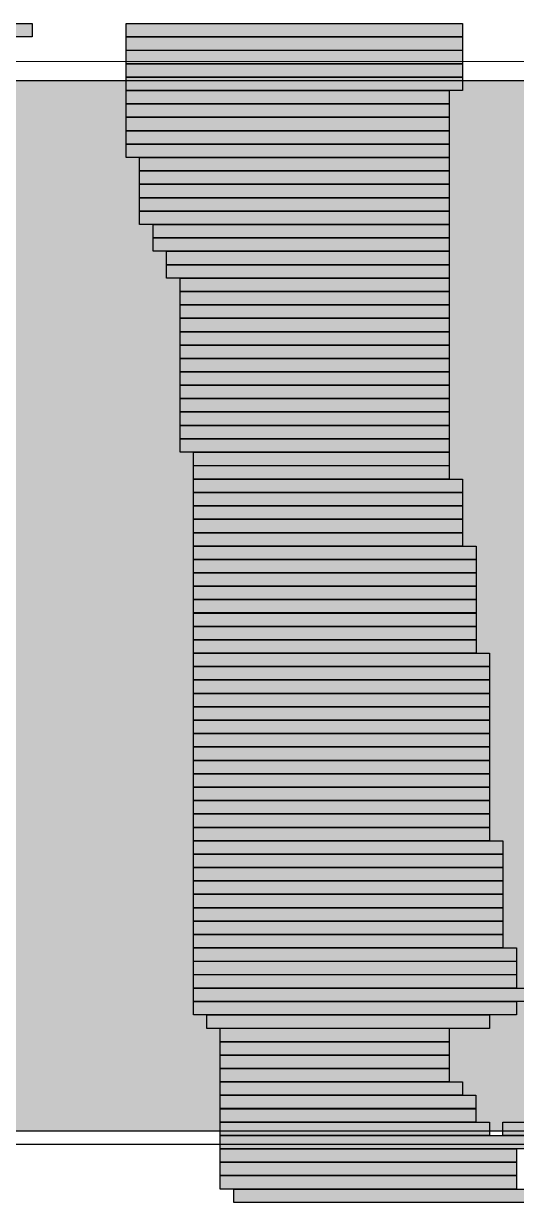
# Model space of a CAD drawing. Header units: millimetres. Extents: x 3716 to 41668, y 402 to 28530.
# Drawn here: x 21338 to 21569, y 3747 to 4299 of the extents above; entities that cross this region are included whole.
import ezdxf

# ---------------------------------------------------------------- set-up
doc = ezdxf.new("R2010")
doc.units = ezdxf.units.MM
doc.header["$LTSCALE"] = 50
for name, color, linetype in [('00_Wand_Bestand', 7, 'Continuous'), ('02_Grundstuecksgrenze', 8, 'Continuous'), ('05_Linien_stark', 7, 'Continuous'), ('06_Linien_fein', 3, 'Continuous')]:
    doc.layers.add(name, color=color, linetype=linetype)

msp = doc.modelspace()

# ---------------------------------------------------------------- hatches: boundary and pattern name
at = {"layer": '00_Wand_Bestand'}
for points in [[(21184.76, 4299.06), (21342.13, 4299.06), (21342.13, 4292.81), (21184.76, 4292.81)], [(21184.76, 4299.06), (21342.13, 4299.06), (21342.13, 4292.81), (21184.76, 4292.81)], [(21386.16, 4299.06), (21543.53, 4299.06), (21543.53, 4292.81), (21386.16, 4292.81)], [(21386.16, 4299.06), (21543.53, 4299.06), (21543.53, 4292.81), (21386.16, 4292.81)], [(21386.16, 4292.82), (21543.53, 4292.82), (21543.53, 4286.53), (21386.16, 4286.53)], [(21386.16, 4292.82), (21543.53, 4292.82), (21543.53, 4286.53), (21386.16, 4286.53)], [(21386.16, 4286.54), (21543.53, 4286.54), (21543.53, 4280.25), (21386.16, 4280.25)], [(21386.16, 4286.54), (21543.53, 4286.54), (21543.53, 4280.25), (21386.16, 4280.25)], [(21386.16, 4280.26), (21543.53, 4280.26), (21543.53, 4274.01), (21386.16, 4274.01)], [(21386.16, 4280.26), (21543.53, 4280.26), (21543.53, 4274.01), (21386.16, 4274.01)], [(21386.16, 4274.01), (21543.53, 4274.01), (21543.53, 4267.73), (21386.16, 4267.73)], [(21386.16, 4274.01), (21543.53, 4274.01), (21543.53, 4267.73), (21386.16, 4267.73)], [(21386.16, 4267.73), (21537.25, 4267.73), (21537.25, 4261.48), (21386.16, 4261.48)], [(21386.16, 4267.73), (21537.25, 4267.73), (21537.25, 4261.48), (21386.16, 4261.48)], [(21386.16, 4261.49), (21537.25, 4261.49), (21537.25, 4255.21), (21386.16, 4255.21)], [(21386.16, 4261.49), (21537.25, 4261.49), (21537.25, 4255.21), (21386.16, 4255.21)], [(21386.16, 4255.21), (21537.25, 4255.21), (21537.25, 4248.93), (21386.16, 4248.93)], [(21386.16, 4255.21), (21537.25, 4255.21), (21537.25, 4248.93), (21386.16, 4248.93)], [(21386.16, 4248.89), (21537.25, 4248.89), (21537.25, 4242.65), (21386.16, 4242.65)], [(21386.16, 4248.89), (21537.25, 4248.89), (21537.25, 4242.65), (21386.16, 4242.65)], [(21386.16, 4242.65), (21537.25, 4242.65), (21537.25, 4236.37), (21386.16, 4236.37)], [(21386.16, 4242.65), (21537.25, 4242.65), (21537.25, 4236.37), (21386.16, 4236.37)], [(21392.48, 4236.37), (21537.24, 4236.37), (21537.24, 4230.12), (21392.48, 4230.12)], [(21392.48, 4236.37), (21537.24, 4236.37), (21537.24, 4230.12), (21392.48, 4230.12)], [(21392.48, 4230.13), (21537.24, 4230.13), (21537.24, 4223.84), (21392.48, 4223.84)], [(21392.48, 4230.13), (21537.24, 4230.13), (21537.24, 4223.84), (21392.48, 4223.84)], [(21392.48, 4223.85), (21537.24, 4223.85), (21537.24, 4217.56), (21392.48, 4217.56)], [(21392.48, 4223.85), (21537.24, 4223.85), (21537.24, 4217.56), (21392.48, 4217.56)], [(21392.48, 4217.57), (21537.24, 4217.57), (21537.24, 4211.32), (21392.48, 4211.32)], [(21392.48, 4217.57), (21537.24, 4217.57), (21537.24, 4211.32), (21392.48, 4211.32)], [(21392.48, 4211.33), (21537.24, 4211.33), (21537.24, 4205.04), (21392.48, 4205.04)], [(21392.48, 4211.33), (21537.24, 4211.33), (21537.24, 4205.04), (21392.48, 4205.04)], [(21398.76, 4205.01), (21537.24, 4205.01), (21537.24, 4198.76), (21398.76, 4198.76)], [(21398.76, 4205.01), (21537.24, 4205.01), (21537.24, 4198.76), (21398.76, 4198.76)], [(21398.76, 4198.76), (21537.24, 4198.76), (21537.24, 4192.48), (21398.76, 4192.48)], [(21398.76, 4198.76), (21537.24, 4198.76), (21537.24, 4192.48), (21398.76, 4192.48)], [(21405.04, 4192.49), (21537.24, 4192.49), (21537.24, 4186.2), (21405.04, 4186.2)], [(21405.04, 4192.49), (21537.24, 4192.49), (21537.24, 4186.2), (21405.04, 4186.2)], [(21405.04, 4186.21), (21537.24, 4186.21), (21537.24, 4179.96), (21405.04, 4179.96)], [(21405.04, 4186.21), (21537.24, 4186.21), (21537.24, 4179.96), (21405.04, 4179.96)], [(21411.39, 4179.96), (21537.26, 4179.96), (21537.26, 4173.68), (21411.39, 4173.68)], [(21411.39, 4179.96), (21537.26, 4179.96), (21537.26, 4173.68), (21411.39, 4173.68)], [(21411.39, 4173.68), (21537.26, 4173.68), (21537.26, 4167.44), (21411.39, 4167.44)], [(21411.39, 4173.68), (21537.26, 4173.68), (21537.26, 4167.44), (21411.39, 4167.44)], [(21411.39, 4167.44), (21537.26, 4167.44), (21537.26, 4161.15), (21411.39, 4161.15)], [(21411.39, 4167.44), (21537.26, 4167.44), (21537.26, 4161.15), (21411.39, 4161.15)], [(21411.39, 4161.12), (21537.26, 4161.12), (21537.26, 4154.84), (21411.39, 4154.84)], [(21411.39, 4161.12), (21537.26, 4161.12), (21537.26, 4154.84), (21411.39, 4154.84)], [(21411.39, 4154.84), (21537.26, 4154.84), (21537.26, 4148.6), (21411.39, 4148.6)], [(21411.39, 4154.84), (21537.26, 4154.84), (21537.26, 4148.6), (21411.39, 4148.6)], [(21411.39, 4148.6), (21537.26, 4148.6), (21537.26, 4142.32), (21411.39, 4142.32)], [(21411.39, 4148.6), (21537.26, 4148.6), (21537.26, 4142.32), (21411.39, 4142.32)], [(21411.39, 4142.32), (21537.26, 4142.32), (21537.26, 4136.07), (21411.39, 4136.07)], [(21411.39, 4142.32), (21537.26, 4142.32), (21537.26, 4136.07), (21411.39, 4136.07)], [(21411.39, 4136.08), (21537.26, 4136.08), (21537.26, 4129.79), (21411.39, 4129.79)], [(21411.39, 4136.08), (21537.26, 4136.08), (21537.26, 4129.79), (21411.39, 4129.79)], [(21411.39, 4129.8), (21537.26, 4129.8), (21537.26, 4123.51), (21411.39, 4123.51)], [(21411.39, 4129.8), (21537.26, 4129.8), (21537.26, 4123.51), (21411.39, 4123.51)], [(21411.39, 4123.52), (21537.26, 4123.52), (21537.26, 4117.27), (21411.39, 4117.27)], [(21411.39, 4123.52), (21537.26, 4123.52), (21537.26, 4117.27), (21411.39, 4117.27)], [(21411.39, 4117.27), (21537.26, 4117.27), (21537.26, 4110.99), (21411.39, 4110.99)], [(21411.39, 4117.27), (21537.26, 4117.27), (21537.26, 4110.99), (21411.39, 4110.99)], [(21411.39, 4110.96), (21537.26, 4110.96), (21537.26, 4104.71), (21411.39, 4104.71)], [(21411.39, 4110.96), (21537.26, 4110.96), (21537.26, 4104.71), (21411.39, 4104.71)], [(21411.39, 4104.72), (21537.26, 4104.72), (21537.26, 4098.43), (21411.39, 4098.43)], [(21411.39, 4104.72), (21537.26, 4104.72), (21537.26, 4098.43), (21411.39, 4098.43)], [(21417.67, 4098.43), (21537.26, 4098.43), (21537.26, 4092.15), (21417.67, 4092.15)], [(21417.67, 4098.43), (21537.26, 4098.43), (21537.26, 4092.15), (21417.67, 4092.15)], [(21417.67, 4092.16), (21537.26, 4092.16), (21537.26, 4085.91), (21417.67, 4085.91)], [(21417.67, 4092.16), (21537.26, 4092.16), (21537.26, 4085.91), (21417.67, 4085.91)], [(21417.67, 4085.91), (21543.54, 4085.91), (21543.54, 4079.63), (21417.67, 4079.63)], [(21417.67, 4085.91), (21543.54, 4085.91), (21543.54, 4079.63), (21417.67, 4079.63)], [(21417.67, 4079.63), (21543.54, 4079.63), (21543.54, 4073.38), (21417.67, 4073.38)], [(21417.67, 4079.63), (21543.54, 4079.63), (21543.54, 4073.38), (21417.67, 4073.38)], [(21417.67, 4073.39), (21543.54, 4073.39), (21543.54, 4067.11), (21417.67, 4067.11)], [(21417.67, 4073.39), (21543.54, 4073.39), (21543.54, 4067.11), (21417.67, 4067.11)], [(21417.67, 4067.07), (21543.54, 4067.07), (21543.54, 4060.79), (21417.67, 4060.79)], [(21417.67, 4067.07), (21543.54, 4067.07), (21543.54, 4060.79), (21417.67, 4060.79)], [(21417.67, 4060.79), (21543.54, 4060.79), (21543.54, 4054.55), (21417.67, 4054.55)], [(21417.67, 4060.79), (21543.54, 4060.79), (21543.54, 4054.55), (21417.67, 4054.55)], [(21417.67, 4054.55), (21549.86, 4054.55), (21549.86, 4048.26), (21417.67, 4048.26)], [(21417.67, 4054.55), (21549.86, 4054.55), (21549.86, 4048.26), (21417.67, 4048.26)], [(21417.67, 4048.27), (21549.86, 4048.27), (21549.86, 4042.02), (21417.67, 4042.02)], [(21417.67, 4048.27), (21549.86, 4048.27), (21549.86, 4042.02), (21417.67, 4042.02)], [(21417.67, 4042.03), (21549.86, 4042.03), (21549.86, 4035.74), (21417.67, 4035.74)], [(21417.67, 4042.03), (21549.86, 4042.03), (21549.86, 4035.74), (21417.67, 4035.74)], [(21417.67, 4035.75), (21549.86, 4035.75), (21549.86, 4029.5), (21417.67, 4029.5)], [(21417.67, 4035.75), (21549.86, 4035.75), (21549.86, 4029.5), (21417.67, 4029.5)], [(21417.67, 4029.51), (21549.86, 4029.51), (21549.86, 4023.22), (21417.67, 4023.22)], [(21417.67, 4029.51), (21549.86, 4029.51), (21549.86, 4023.22), (21417.67, 4023.22)], [(21417.67, 4023.19), (21549.86, 4023.19), (21549.86, 4016.9), (21417.67, 4016.9)], [(21417.67, 4023.19), (21549.86, 4023.19), (21549.86, 4016.9), (21417.67, 4016.9)], [(21417.67, 4016.91), (21549.86, 4016.91), (21549.86, 4010.66), (21417.67, 4010.66)], [(21417.67, 4016.91), (21549.86, 4016.91), (21549.86, 4010.66), (21417.67, 4010.66)], [(21417.67, 4010.67), (21549.86, 4010.67), (21549.86, 4004.38), (21417.67, 4004.38)], [(21417.67, 4010.67), (21549.86, 4010.67), (21549.86, 4004.38), (21417.67, 4004.38)], [(21417.67, 4004.38), (21556.15, 4004.38), (21556.15, 3998.14), (21417.67, 3998.14)], [(21417.67, 4004.38), (21556.15, 4004.38), (21556.15, 3998.14), (21417.67, 3998.14)], [(21417.67, 3998.14), (21556.15, 3998.14), (21556.15, 3991.86), (21417.67, 3991.86)], [(21417.67, 3998.14), (21556.15, 3998.14), (21556.15, 3991.86), (21417.67, 3991.86)], [(21417.67, 3991.86), (21556.15, 3991.86), (21556.15, 3985.58), (21417.67, 3985.58)], [(21417.67, 3991.86), (21556.15, 3991.86), (21556.15, 3985.58), (21417.67, 3985.58)], [(21417.67, 3985.58), (21556.15, 3985.58), (21556.15, 3979.33), (21417.67, 3979.33)], [(21417.67, 3985.58), (21556.15, 3985.58), (21556.15, 3979.33), (21417.67, 3979.33)], [(21417.67, 3979.34), (21556.15, 3979.34), (21556.15, 3973.05), (21417.67, 3973.05)], [(21417.67, 3979.34), (21556.15, 3979.34), (21556.15, 3973.05), (21417.67, 3973.05)], [(21417.67, 3973.02), (21556.15, 3973.02), (21556.15, 3966.78), (21417.67, 3966.78)], [(21417.67, 3973.02), (21556.15, 3973.02), (21556.15, 3966.78), (21417.67, 3966.78)], [(21417.67, 3966.78), (21556.15, 3966.78), (21556.15, 3960.49), (21417.67, 3960.49)], [(21417.67, 3966.78), (21556.15, 3966.78), (21556.15, 3960.49), (21417.67, 3960.49)], [(21417.67, 3960.5), (21556.15, 3960.5), (21556.15, 3954.22), (21417.67, 3954.22)], [(21417.67, 3960.5), (21556.15, 3960.5), (21556.15, 3954.22), (21417.67, 3954.22)], [(21417.67, 3954.22), (21556.15, 3954.22), (21556.15, 3947.97), (21417.67, 3947.97)], [(21417.67, 3954.22), (21556.15, 3954.22), (21556.15, 3947.97), (21417.67, 3947.97)], [(21417.67, 3947.98), (21556.15, 3947.98), (21556.15, 3941.69), (21417.67, 3941.69)], [(21417.67, 3947.98), (21556.15, 3947.98), (21556.15, 3941.69), (21417.67, 3941.69)], [(21417.67, 3941.7), (21556.15, 3941.7), (21556.15, 3935.45), (21417.67, 3935.45)], [(21417.67, 3941.7), (21556.15, 3941.7), (21556.15, 3935.45), (21417.67, 3935.45)], [(21417.67, 3935.45), (21556.15, 3935.45), (21556.15, 3929.17), (21417.67, 3929.17)], [(21417.67, 3935.45), (21556.15, 3935.45), (21556.15, 3929.17), (21417.67, 3929.17)], [(21417.67, 3929.14), (21556.15, 3929.14), (21556.15, 3922.85), (21417.67, 3922.85)], [(21417.67, 3929.14), (21556.15, 3929.14), (21556.15, 3922.85), (21417.67, 3922.85)], [(21417.67, 3922.86), (21556.15, 3922.86), (21556.15, 3916.61), (21417.67, 3916.61)], [(21417.67, 3922.86), (21556.15, 3922.86), (21556.15, 3916.61), (21417.67, 3916.61)], [(21417.67, 3916.61), (21562.43, 3916.61), (21562.43, 3910.33), (21417.67, 3910.33)], [(21417.67, 3916.61), (21562.43, 3916.61), (21562.43, 3910.33), (21417.67, 3910.33)], [(21417.67, 3910.33), (21562.43, 3910.33), (21562.43, 3904.09), (21417.67, 3904.09)], [(21417.67, 3910.33), (21562.43, 3910.33), (21562.43, 3904.09), (21417.67, 3904.09)], [(21417.67, 3904.09), (21562.43, 3904.09), (21562.43, 3897.81), (21417.67, 3897.81)], [(21417.67, 3904.09), (21562.43, 3904.09), (21562.43, 3897.81), (21417.67, 3897.81)], [(21417.67, 3897.81), (21562.43, 3897.81), (21562.43, 3891.53), (21417.67, 3891.53)], [(21417.67, 3897.81), (21562.43, 3897.81), (21562.43, 3891.53), (21417.67, 3891.53)], [(21417.67, 3891.53), (21562.43, 3891.53), (21562.43, 3885.28), (21417.67, 3885.28)], [(21417.67, 3891.53), (21562.43, 3891.53), (21562.43, 3885.28), (21417.67, 3885.28)], [(21417.67, 3885.25), (21562.43, 3885.25), (21562.43, 3878.97), (21417.67, 3878.97)], [(21417.67, 3885.25), (21562.43, 3885.25), (21562.43, 3878.97), (21417.67, 3878.97)], [(21417.67, 3878.97), (21562.43, 3878.97), (21562.43, 3872.72), (21417.67, 3872.72)], [(21417.67, 3878.97), (21562.43, 3878.97), (21562.43, 3872.72), (21417.67, 3872.72)], [(21417.67, 3872.73), (21562.43, 3872.73), (21562.43, 3866.44), (21417.67, 3866.44)], [(21417.67, 3872.73), (21562.43, 3872.73), (21562.43, 3866.44), (21417.67, 3866.44)], [(21417.67, 3866.45), (21568.75, 3866.45), (21568.75, 3860.16), (21417.67, 3860.16)], [(21417.67, 3866.45), (21568.75, 3866.45), (21568.75, 3860.16), (21417.67, 3860.16)], [(21417.67, 3860.17), (21568.75, 3860.17), (21568.75, 3853.92), (21417.67, 3853.92)], [(21417.67, 3860.17), (21568.75, 3860.17), (21568.75, 3853.92), (21417.67, 3853.92)], [(21417.67, 3853.93), (21568.75, 3853.93), (21568.75, 3847.64), (21417.67, 3847.64)], [(21417.67, 3853.93), (21568.75, 3853.93), (21568.75, 3847.64), (21417.67, 3847.64)], [(21417.67, 3847.64), (21575.04, 3847.64), (21575.04, 3841.4), (21417.67, 3841.4)], [(21417.67, 3847.64), (21575.04, 3847.64), (21575.04, 3841.4), (21417.67, 3841.4)], [(21417.67, 3841.4), (21568.75, 3841.4), (21568.75, 3835.12), (21417.67, 3835.12)], [(21417.67, 3841.4), (21568.75, 3841.4), (21568.75, 3835.12), (21417.67, 3835.12)], [(21423.95, 3835.09), (21556.15, 3835.09), (21556.15, 3828.8), (21423.95, 3828.8)], [(21423.95, 3835.09), (21556.15, 3835.09), (21556.15, 3828.8), (21423.95, 3828.8)], [(21430.23, 3828.81), (21537.25, 3828.81), (21537.25, 3822.56), (21430.23, 3822.56)], [(21430.23, 3828.81), (21537.25, 3828.81), (21537.25, 3822.56), (21430.23, 3822.56)], [(21430.23, 3822.56), (21537.25, 3822.56), (21537.25, 3816.28), (21430.23, 3816.28)], [(21430.23, 3822.56), (21537.25, 3822.56), (21537.25, 3816.28), (21430.23, 3816.28)], [(21430.23, 3816.28), (21537.25, 3816.28), (21537.25, 3810.03), (21430.23, 3810.03)], [(21430.23, 3816.28), (21537.25, 3816.28), (21537.25, 3810.03), (21430.23, 3810.03)], [(21430.23, 3810.04), (21537.25, 3810.04), (21537.25, 3803.76), (21430.23, 3803.76)], [(21430.23, 3810.04), (21537.25, 3810.04), (21537.25, 3803.76), (21430.23, 3803.76)], [(21430.23, 3803.76), (21543.53, 3803.76), (21543.53, 3797.48), (21430.23, 3797.48)], [(21430.23, 3803.76), (21543.53, 3803.76), (21543.53, 3797.48), (21430.23, 3797.48)], [(21430.23, 3797.48), (21549.85, 3797.48), (21549.85, 3791.23), (21430.23, 3791.23)], [(21430.23, 3797.48), (21549.85, 3797.48), (21549.85, 3791.23), (21430.23, 3791.23)], [(21430.23, 3791.2), (21549.85, 3791.2), (21549.85, 3784.92), (21430.23, 3784.92)], [(21430.23, 3791.2), (21549.85, 3791.2), (21549.85, 3784.92), (21430.23, 3784.92)], [(21430.23, 3784.92), (21556.14, 3784.92), (21556.14, 3778.67), (21430.23, 3778.67)], [(21430.23, 3784.92), (21556.14, 3784.92), (21556.14, 3778.67), (21430.23, 3778.67)], [(21562.41, 3784.92), (21713.5, 3784.92), (21713.5, 3778.67), (21562.41, 3778.67)], [(21562.41, 3784.92), (21713.5, 3784.92), (21713.5, 3778.67), (21562.41, 3778.67)], [(21430.23, 3778.68), (21575.03, 3778.68), (21575.03, 3772.39), (21430.23, 3772.39)], [(21430.23, 3778.68), (21575.03, 3778.68), (21575.03, 3772.39), (21430.23, 3772.39)], [(21430.23, 3772.4), (21568.75, 3772.4), (21568.75, 3766.11), (21430.23, 3766.11)], [(21430.23, 3772.4), (21568.75, 3772.4), (21568.75, 3766.11), (21430.23, 3766.11)], [(21430.23, 3766.12), (21568.75, 3766.12), (21568.75, 3759.87), (21430.23, 3759.87)], [(21430.23, 3766.12), (21568.75, 3766.12), (21568.75, 3759.87), (21430.23, 3759.87)], [(21430.23, 3759.88), (21568.75, 3759.88), (21568.75, 3753.59), (21430.23, 3753.59)], [(21430.23, 3759.88), (21568.75, 3759.88), (21568.75, 3753.59), (21430.23, 3753.59)], [(21436.54, 3753.6), (21575.02, 3753.6), (21575.02, 3747.35), (21436.54, 3747.35)], [(21436.54, 3753.6), (21575.02, 3753.6), (21575.02, 3747.35), (21436.54, 3747.35)]]:
    msp.add_hatch(color=7, dxfattribs=at).paths.add_polyline_path(points)
at = {"layer": '02_Grundstuecksgrenze', "transparency": 33554477}
msp.add_hatch(color=7, dxfattribs=at).paths.add_polyline_path([(16038.41, 4272.48), (26384.95, 4272.48), (26384.95, 3780.68), (16038.41, 3780.68)])
at = {"layer": '02_Grundstuecksgrenze', "transparency": 33554585}
msp.add_hatch(color=7, dxfattribs=at).paths.add_polyline_path([(16056.26, 4272.48), (26385.59, 4272.48), (26385.59, 3780.68), (16056.26, 3780.68)])

# ---------------------------------------------------------------- linework, layer by layer
at = {"layer": '00_Wand_Bestand'}
for points in [[(21184.76, 4299.06), (21342.13, 4299.06), (21342.13, 4292.81), (21184.76, 4292.81)], [(21184.76, 4299.06), (21342.13, 4299.06), (21342.13, 4292.81), (21184.76, 4292.81)], [(21386.16, 4299.06), (21543.53, 4299.06), (21543.53, 4292.81), (21386.16, 4292.81)], [(21386.16, 4299.06), (21543.53, 4299.06), (21543.53, 4292.81), (21386.16, 4292.81)], [(21386.16, 4292.82), (21543.53, 4292.82), (21543.53, 4286.53), (21386.16, 4286.53)], [(21386.16, 4292.82), (21543.53, 4292.82), (21543.53, 4286.53), (21386.16, 4286.53)], [(21386.16, 4286.54), (21543.53, 4286.54), (21543.53, 4280.25), (21386.16, 4280.25)], [(21386.16, 4286.54), (21543.53, 4286.54), (21543.53, 4280.25), (21386.16, 4280.25)], [(21386.16, 4280.26), (21543.53, 4280.26), (21543.53, 4274.01), (21386.16, 4274.01)], [(21386.16, 4280.26), (21543.53, 4280.26), (21543.53, 4274.01), (21386.16, 4274.01)], [(21386.16, 4274.01), (21543.53, 4274.01), (21543.53, 4267.73), (21386.16, 4267.73)], [(21386.16, 4274.01), (21543.53, 4274.01), (21543.53, 4267.73), (21386.16, 4267.73)], [(21386.16, 4267.73), (21537.25, 4267.73), (21537.25, 4261.48), (21386.16, 4261.48)], [(21386.16, 4267.73), (21537.25, 4267.73), (21537.25, 4261.48), (21386.16, 4261.48)], [(21386.16, 4261.49), (21537.25, 4261.49), (21537.25, 4255.21), (21386.16, 4255.21)], [(21386.16, 4261.49), (21537.25, 4261.49), (21537.25, 4255.21), (21386.16, 4255.21)], [(21386.16, 4255.21), (21537.25, 4255.21), (21537.25, 4248.93), (21386.16, 4248.93)], [(21386.16, 4255.21), (21537.25, 4255.21), (21537.25, 4248.93), (21386.16, 4248.93)], [(21386.16, 4248.89), (21537.25, 4248.89), (21537.25, 4242.65), (21386.16, 4242.65)], [(21386.16, 4248.89), (21537.25, 4248.89), (21537.25, 4242.65), (21386.16, 4242.65)], [(21386.16, 4242.65), (21537.25, 4242.65), (21537.25, 4236.37), (21386.16, 4236.37)], [(21386.16, 4242.65), (21537.25, 4242.65), (21537.25, 4236.37), (21386.16, 4236.37)], [(21392.48, 4236.37), (21537.24, 4236.37), (21537.24, 4230.12), (21392.48, 4230.12)], [(21392.48, 4236.37), (21537.24, 4236.37), (21537.24, 4230.12), (21392.48, 4230.12)], [(21392.48, 4230.13), (21537.24, 4230.13), (21537.24, 4223.84), (21392.48, 4223.84)], [(21392.48, 4230.13), (21537.24, 4230.13), (21537.24, 4223.84), (21392.48, 4223.84)], [(21392.48, 4223.85), (21537.24, 4223.85), (21537.24, 4217.56), (21392.48, 4217.56)], [(21392.48, 4223.85), (21537.24, 4223.85), (21537.24, 4217.56), (21392.48, 4217.56)], [(21392.48, 4217.57), (21537.24, 4217.57), (21537.24, 4211.32), (21392.48, 4211.32)], [(21392.48, 4217.57), (21537.24, 4217.57), (21537.24, 4211.32), (21392.48, 4211.32)], [(21392.48, 4211.33), (21537.24, 4211.33), (21537.24, 4205.04), (21392.48, 4205.04)], [(21392.48, 4211.33), (21537.24, 4211.33), (21537.24, 4205.04), (21392.48, 4205.04)], [(21398.76, 4205.01), (21537.24, 4205.01), (21537.24, 4198.76), (21398.76, 4198.76)], [(21398.76, 4205.01), (21537.24, 4205.01), (21537.24, 4198.76), (21398.76, 4198.76)], [(21398.76, 4198.76), (21537.24, 4198.76), (21537.24, 4192.48), (21398.76, 4192.48)], [(21398.76, 4198.76), (21537.24, 4198.76), (21537.24, 4192.48), (21398.76, 4192.48)], [(21405.04, 4192.49), (21537.24, 4192.49), (21537.24, 4186.2), (21405.04, 4186.2)], [(21405.04, 4192.49), (21537.24, 4192.49), (21537.24, 4186.2), (21405.04, 4186.2)], [(21405.04, 4186.21), (21537.24, 4186.21), (21537.24, 4179.96), (21405.04, 4179.96)], [(21405.04, 4186.21), (21537.24, 4186.21), (21537.24, 4179.96), (21405.04, 4179.96)], [(21411.39, 4179.96), (21537.26, 4179.96), (21537.26, 4173.68), (21411.39, 4173.68)], [(21411.39, 4179.96), (21537.26, 4179.96), (21537.26, 4173.68), (21411.39, 4173.68)], [(21411.39, 4173.68), (21537.26, 4173.68), (21537.26, 4167.44), (21411.39, 4167.44)], [(21411.39, 4173.68), (21537.26, 4173.68), (21537.26, 4167.44), (21411.39, 4167.44)], [(21411.39, 4167.44), (21537.26, 4167.44), (21537.26, 4161.15), (21411.39, 4161.15)], [(21411.39, 4167.44), (21537.26, 4167.44), (21537.26, 4161.15), (21411.39, 4161.15)], [(21411.39, 4161.12), (21537.26, 4161.12), (21537.26, 4154.84), (21411.39, 4154.84)], [(21411.39, 4161.12), (21537.26, 4161.12), (21537.26, 4154.84), (21411.39, 4154.84)], [(21411.39, 4154.84), (21537.26, 4154.84), (21537.26, 4148.6), (21411.39, 4148.6)], [(21411.39, 4154.84), (21537.26, 4154.84), (21537.26, 4148.6), (21411.39, 4148.6)], [(21411.39, 4148.6), (21537.26, 4148.6), (21537.26, 4142.32), (21411.39, 4142.32)], [(21411.39, 4148.6), (21537.26, 4148.6), (21537.26, 4142.32), (21411.39, 4142.32)], [(21411.39, 4142.32), (21537.26, 4142.32), (21537.26, 4136.07), (21411.39, 4136.07)], [(21411.39, 4142.32), (21537.26, 4142.32), (21537.26, 4136.07), (21411.39, 4136.07)], [(21411.39, 4136.08), (21537.26, 4136.08), (21537.26, 4129.79), (21411.39, 4129.79)], [(21411.39, 4136.08), (21537.26, 4136.08), (21537.26, 4129.79), (21411.39, 4129.79)], [(21411.39, 4129.8), (21537.26, 4129.8), (21537.26, 4123.51), (21411.39, 4123.51)], [(21411.39, 4129.8), (21537.26, 4129.8), (21537.26, 4123.51), (21411.39, 4123.51)], [(21411.39, 4123.52), (21537.26, 4123.52), (21537.26, 4117.27), (21411.39, 4117.27)], [(21411.39, 4123.52), (21537.26, 4123.52), (21537.26, 4117.27), (21411.39, 4117.27)], [(21411.39, 4117.27), (21537.26, 4117.27), (21537.26, 4110.99), (21411.39, 4110.99)], [(21411.39, 4117.27), (21537.26, 4117.27), (21537.26, 4110.99), (21411.39, 4110.99)], [(21411.39, 4110.96), (21537.26, 4110.96), (21537.26, 4104.71), (21411.39, 4104.71)], [(21411.39, 4110.96), (21537.26, 4110.96), (21537.26, 4104.71), (21411.39, 4104.71)], [(21411.39, 4104.72), (21537.26, 4104.72), (21537.26, 4098.43), (21411.39, 4098.43)], [(21411.39, 4104.72), (21537.26, 4104.72), (21537.26, 4098.43), (21411.39, 4098.43)], [(21417.67, 4098.43), (21537.26, 4098.43), (21537.26, 4092.15), (21417.67, 4092.15)], [(21417.67, 4098.43), (21537.26, 4098.43), (21537.26, 4092.15), (21417.67, 4092.15)], [(21417.67, 4092.16), (21537.26, 4092.16), (21537.26, 4085.91), (21417.67, 4085.91)], [(21417.67, 4092.16), (21537.26, 4092.16), (21537.26, 4085.91), (21417.67, 4085.91)], [(21417.67, 4085.91), (21543.54, 4085.91), (21543.54, 4079.63), (21417.67, 4079.63)], [(21417.67, 4085.91), (21543.54, 4085.91), (21543.54, 4079.63), (21417.67, 4079.63)], [(21417.67, 4079.63), (21543.54, 4079.63), (21543.54, 4073.38), (21417.67, 4073.38)], [(21417.67, 4079.63), (21543.54, 4079.63), (21543.54, 4073.38), (21417.67, 4073.38)], [(21417.67, 4073.39), (21543.54, 4073.39), (21543.54, 4067.11), (21417.67, 4067.11)], [(21417.67, 4073.39), (21543.54, 4073.39), (21543.54, 4067.11), (21417.67, 4067.11)], [(21417.67, 4067.07), (21543.54, 4067.07), (21543.54, 4060.79), (21417.67, 4060.79)], [(21417.67, 4067.07), (21543.54, 4067.07), (21543.54, 4060.79), (21417.67, 4060.79)], [(21417.67, 4060.79), (21543.54, 4060.79), (21543.54, 4054.55), (21417.67, 4054.55)], [(21417.67, 4060.79), (21543.54, 4060.79), (21543.54, 4054.55), (21417.67, 4054.55)], [(21417.67, 4054.55), (21549.86, 4054.55), (21549.86, 4048.26), (21417.67, 4048.26)], [(21417.67, 4054.55), (21549.86, 4054.55), (21549.86, 4048.26), (21417.67, 4048.26)], [(21417.67, 4048.27), (21549.86, 4048.27), (21549.86, 4042.02), (21417.67, 4042.02)], [(21417.67, 4048.27), (21549.86, 4048.27), (21549.86, 4042.02), (21417.67, 4042.02)], [(21417.67, 4042.03), (21549.86, 4042.03), (21549.86, 4035.74), (21417.67, 4035.74)], [(21417.67, 4042.03), (21549.86, 4042.03), (21549.86, 4035.74), (21417.67, 4035.74)], [(21417.67, 4035.75), (21549.86, 4035.75), (21549.86, 4029.5), (21417.67, 4029.5)], [(21417.67, 4035.75), (21549.86, 4035.75), (21549.86, 4029.5), (21417.67, 4029.5)], [(21417.67, 4029.51), (21549.86, 4029.51), (21549.86, 4023.22), (21417.67, 4023.22)], [(21417.67, 4029.51), (21549.86, 4029.51), (21549.86, 4023.22), (21417.67, 4023.22)], [(21417.67, 4023.19), (21549.86, 4023.19), (21549.86, 4016.9), (21417.67, 4016.9)], [(21417.67, 4023.19), (21549.86, 4023.19), (21549.86, 4016.9), (21417.67, 4016.9)], [(21417.67, 4016.91), (21549.86, 4016.91), (21549.86, 4010.66), (21417.67, 4010.66)], [(21417.67, 4016.91), (21549.86, 4016.91), (21549.86, 4010.66), (21417.67, 4010.66)], [(21417.67, 4010.67), (21549.86, 4010.67), (21549.86, 4004.38), (21417.67, 4004.38)], [(21417.67, 4010.67), (21549.86, 4010.67), (21549.86, 4004.38), (21417.67, 4004.38)], [(21417.67, 4004.38), (21556.15, 4004.38), (21556.15, 3998.14), (21417.67, 3998.14)], [(21417.67, 4004.38), (21556.15, 4004.38), (21556.15, 3998.14), (21417.67, 3998.14)], [(21417.67, 3998.14), (21556.15, 3998.14), (21556.15, 3991.86), (21417.67, 3991.86)], [(21417.67, 3998.14), (21556.15, 3998.14), (21556.15, 3991.86), (21417.67, 3991.86)], [(21417.67, 3991.86), (21556.15, 3991.86), (21556.15, 3985.58), (21417.67, 3985.58)], [(21417.67, 3991.86), (21556.15, 3991.86), (21556.15, 3985.58), (21417.67, 3985.58)], [(21417.67, 3985.58), (21556.15, 3985.58), (21556.15, 3979.33), (21417.67, 3979.33)], [(21417.67, 3985.58), (21556.15, 3985.58), (21556.15, 3979.33), (21417.67, 3979.33)], [(21417.67, 3979.34), (21556.15, 3979.34), (21556.15, 3973.05), (21417.67, 3973.05)], [(21417.67, 3979.34), (21556.15, 3979.34), (21556.15, 3973.05), (21417.67, 3973.05)], [(21417.67, 3973.02), (21556.15, 3973.02), (21556.15, 3966.78), (21417.67, 3966.78)], [(21417.67, 3973.02), (21556.15, 3973.02), (21556.15, 3966.78), (21417.67, 3966.78)], [(21417.67, 3966.78), (21556.15, 3966.78), (21556.15, 3960.49), (21417.67, 3960.49)], [(21417.67, 3966.78), (21556.15, 3966.78), (21556.15, 3960.49), (21417.67, 3960.49)], [(21417.67, 3960.5), (21556.15, 3960.5), (21556.15, 3954.22), (21417.67, 3954.22)], [(21417.67, 3960.5), (21556.15, 3960.5), (21556.15, 3954.22), (21417.67, 3954.22)], [(21417.67, 3954.22), (21556.15, 3954.22), (21556.15, 3947.97), (21417.67, 3947.97)], [(21417.67, 3954.22), (21556.15, 3954.22), (21556.15, 3947.97), (21417.67, 3947.97)], [(21417.67, 3947.98), (21556.15, 3947.98), (21556.15, 3941.69), (21417.67, 3941.69)], [(21417.67, 3947.98), (21556.15, 3947.98), (21556.15, 3941.69), (21417.67, 3941.69)], [(21417.67, 3941.7), (21556.15, 3941.7), (21556.15, 3935.45), (21417.67, 3935.45)], [(21417.67, 3941.7), (21556.15, 3941.7), (21556.15, 3935.45), (21417.67, 3935.45)], [(21417.67, 3935.45), (21556.15, 3935.45), (21556.15, 3929.17), (21417.67, 3929.17)], [(21417.67, 3935.45), (21556.15, 3935.45), (21556.15, 3929.17), (21417.67, 3929.17)], [(21417.67, 3929.14), (21556.15, 3929.14), (21556.15, 3922.85), (21417.67, 3922.85)], [(21417.67, 3929.14), (21556.15, 3929.14), (21556.15, 3922.85), (21417.67, 3922.85)], [(21417.67, 3922.86), (21556.15, 3922.86), (21556.15, 3916.61), (21417.67, 3916.61)], [(21417.67, 3922.86), (21556.15, 3922.86), (21556.15, 3916.61), (21417.67, 3916.61)], [(21417.67, 3916.61), (21562.43, 3916.61), (21562.43, 3910.33), (21417.67, 3910.33)], [(21417.67, 3916.61), (21562.43, 3916.61), (21562.43, 3910.33), (21417.67, 3910.33)], [(21417.67, 3910.33), (21562.43, 3910.33), (21562.43, 3904.09), (21417.67, 3904.09)], [(21417.67, 3910.33), (21562.43, 3910.33), (21562.43, 3904.09), (21417.67, 3904.09)], [(21417.67, 3904.09), (21562.43, 3904.09), (21562.43, 3897.81), (21417.67, 3897.81)], [(21417.67, 3904.09), (21562.43, 3904.09), (21562.43, 3897.81), (21417.67, 3897.81)], [(21417.67, 3897.81), (21562.43, 3897.81), (21562.43, 3891.53), (21417.67, 3891.53)], [(21417.67, 3897.81), (21562.43, 3897.81), (21562.43, 3891.53), (21417.67, 3891.53)], [(21417.67, 3891.53), (21562.43, 3891.53), (21562.43, 3885.28), (21417.67, 3885.28)], [(21417.67, 3891.53), (21562.43, 3891.53), (21562.43, 3885.28), (21417.67, 3885.28)], [(21417.67, 3885.25), (21562.43, 3885.25), (21562.43, 3878.97), (21417.67, 3878.97)], [(21417.67, 3885.25), (21562.43, 3885.25), (21562.43, 3878.97), (21417.67, 3878.97)], [(21417.67, 3878.97), (21562.43, 3878.97), (21562.43, 3872.72), (21417.67, 3872.72)], [(21417.67, 3878.97), (21562.43, 3878.97), (21562.43, 3872.72), (21417.67, 3872.72)], [(21417.67, 3872.73), (21562.43, 3872.73), (21562.43, 3866.44), (21417.67, 3866.44)], [(21417.67, 3872.73), (21562.43, 3872.73), (21562.43, 3866.44), (21417.67, 3866.44)], [(21417.67, 3866.45), (21568.75, 3866.45), (21568.75, 3860.16), (21417.67, 3860.16)], [(21417.67, 3866.45), (21568.75, 3866.45), (21568.75, 3860.16), (21417.67, 3860.16)], [(21417.67, 3860.17), (21568.75, 3860.17), (21568.75, 3853.92), (21417.67, 3853.92)], [(21417.67, 3860.17), (21568.75, 3860.17), (21568.75, 3853.92), (21417.67, 3853.92)], [(21417.67, 3853.93), (21568.75, 3853.93), (21568.75, 3847.64), (21417.67, 3847.64)], [(21417.67, 3853.93), (21568.75, 3853.93), (21568.75, 3847.64), (21417.67, 3847.64)], [(21417.67, 3847.64), (21575.04, 3847.64), (21575.04, 3841.4), (21417.67, 3841.4)], [(21417.67, 3847.64), (21575.04, 3847.64), (21575.04, 3841.4), (21417.67, 3841.4)], [(21417.67, 3841.4), (21568.75, 3841.4), (21568.75, 3835.12), (21417.67, 3835.12)], [(21417.67, 3841.4), (21568.75, 3841.4), (21568.75, 3835.12), (21417.67, 3835.12)], [(21423.95, 3835.09), (21556.15, 3835.09), (21556.15, 3828.8), (21423.95, 3828.8)], [(21423.95, 3835.09), (21556.15, 3835.09), (21556.15, 3828.8), (21423.95, 3828.8)], [(21430.23, 3828.81), (21537.25, 3828.81), (21537.25, 3822.56), (21430.23, 3822.56)], [(21430.23, 3828.81), (21537.25, 3828.81), (21537.25, 3822.56), (21430.23, 3822.56)], [(21430.23, 3822.56), (21537.25, 3822.56), (21537.25, 3816.28), (21430.23, 3816.28)], [(21430.23, 3822.56), (21537.25, 3822.56), (21537.25, 3816.28), (21430.23, 3816.28)], [(21430.23, 3816.28), (21537.25, 3816.28), (21537.25, 3810.03), (21430.23, 3810.03)], [(21430.23, 3816.28), (21537.25, 3816.28), (21537.25, 3810.03), (21430.23, 3810.03)], [(21430.23, 3810.04), (21537.25, 3810.04), (21537.25, 3803.76), (21430.23, 3803.76)], [(21430.23, 3810.04), (21537.25, 3810.04), (21537.25, 3803.76), (21430.23, 3803.76)], [(21430.23, 3803.76), (21543.53, 3803.76), (21543.53, 3797.48), (21430.23, 3797.48)], [(21430.23, 3803.76), (21543.53, 3803.76), (21543.53, 3797.48), (21430.23, 3797.48)], [(21430.23, 3797.48), (21549.85, 3797.48), (21549.85, 3791.23), (21430.23, 3791.23)], [(21430.23, 3797.48), (21549.85, 3797.48), (21549.85, 3791.23), (21430.23, 3791.23)], [(21430.23, 3791.2), (21549.85, 3791.2), (21549.85, 3784.92), (21430.23, 3784.92)], [(21430.23, 3791.2), (21549.85, 3791.2), (21549.85, 3784.92), (21430.23, 3784.92)], [(21430.23, 3784.92), (21556.14, 3784.92), (21556.14, 3778.67), (21430.23, 3778.67)], [(21430.23, 3784.92), (21556.14, 3784.92), (21556.14, 3778.67), (21430.23, 3778.67)], [(21562.41, 3784.92), (21713.5, 3784.92), (21713.5, 3778.67), (21562.41, 3778.67)], [(21562.41, 3784.92), (21713.5, 3784.92), (21713.5, 3778.67), (21562.41, 3778.67)], [(21430.23, 3778.68), (21575.03, 3778.68), (21575.03, 3772.39), (21430.23, 3772.39)], [(21430.23, 3778.68), (21575.03, 3778.68), (21575.03, 3772.39), (21430.23, 3772.39)], [(21430.23, 3772.4), (21568.75, 3772.4), (21568.75, 3766.11), (21430.23, 3766.11)], [(21430.23, 3772.4), (21568.75, 3772.4), (21568.75, 3766.11), (21430.23, 3766.11)], [(21430.23, 3766.12), (21568.75, 3766.12), (21568.75, 3759.87), (21430.23, 3759.87)], [(21430.23, 3766.12), (21568.75, 3766.12), (21568.75, 3759.87), (21430.23, 3759.87)], [(21430.23, 3759.88), (21568.75, 3759.88), (21568.75, 3753.59), (21430.23, 3753.59)], [(21430.23, 3759.88), (21568.75, 3759.88), (21568.75, 3753.59), (21430.23, 3753.59)], [(21436.54, 3753.6), (21575.02, 3753.6), (21575.02, 3747.35), (21436.54, 3747.35)], [(21436.54, 3753.6), (21575.02, 3753.6), (21575.02, 3747.35), (21436.54, 3747.35)]]:
    msp.add_lwpolyline(points, close=True, dxfattribs=at)
at = {"layer": '02_Grundstuecksgrenze'}
for points in [[(16038.41, 4272.48), (26384.95, 4272.48), (26384.95, 3780.68), (16038.41, 3780.68)], [(16056.26, 4272.48), (26385.59, 4272.48), (26385.59, 3780.68), (16056.26, 3780.68)]]:
    msp.add_lwpolyline(points, close=True, dxfattribs=at)
at = {"layer": '05_Linien_stark', "lineweight": 30}
for points in [[(3756.91, 3774.58), (33196.37, 3774.58), (33196.37, 3455.86), (3756.91, 3455.86)], [(3756.91, 3774.58), (33651.01, 3774.58), (33651.01, 3455.86), (3756.91, 3455.86)]]:
    msp.add_lwpolyline(points, close=True, dxfattribs=at)
at = {"layer": '06_Linien_fein', "lineweight": 9}
msp.add_line((26467.08, 4281.31), (16031.42, 4281.31), dxfattribs=at)
msp.add_line((26467.08, 4281.31), (16031.42, 4281.31), dxfattribs=at)

doc.saveas('drawing.dxf')
